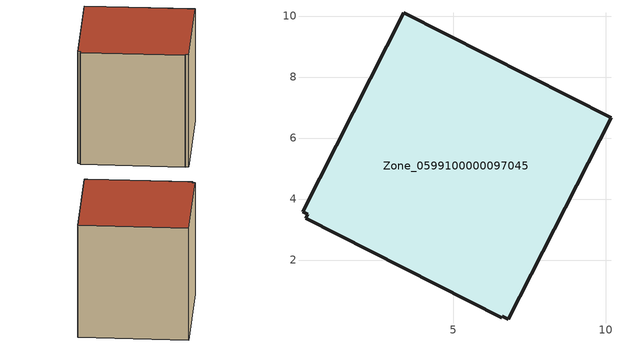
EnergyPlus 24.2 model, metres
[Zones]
Zone_0599100000097045
 floor ground (C_G): 0.07,3.59 3.38,10.11 10.18,6.66 6.82,0.06 6.62,0.16 6.59,0.1 0.17,3.37 0.24,3.5 z0
 wall outside (C_F): 3.38,10.11 0.07,3.59 0.24,3.5 0.17,3.37 6.59,0.1 6.62,0.16 6.82,0.06 10.18,6.66 3.38,10.11 z0:8.45
 roof outside (C_R): 6.59,0.1 6.62,0.16 6.82,0.06 10.18,6.66 3.38,10.11 0.07,3.59 0.24,3.5 0.17,3.37 z8.45
[BUILDING]
Pand.0599100000097045: North Axis=0; Terrain=City; Loads Convergence Tolerance Value=0.04; Temperature Convergence Tolerance Value=0.4; Solar Distribution=FullExterior; Maximum Number of Warmup Days=25; Minimum Number of Warmup Days=1
[Site:Location]
Rotterdam.The.Hague.AP_ZH_NLD Design_Conditions: Latitude=51.96; Longitude=4.45; Time Zone=1; Elevation=-4.5
[SITE:GROUNDTEMPERATURE:BUILDINGSURFACE]
18, 18, 18, 18, 18, 18, 18, 18, 18, 18, 18, 18
[MATERIAL] Thermal Absorptance=0.9; Solar Absorptance=0.7; Visible Absorptance=0.7
Name | Roughness | Thickness | Conductivity | Density | Specific Heat
G.TC.1992-2005 | MediumSmooth | 0.15 | 0.06 | 540 | 1210
F.TC.1992-2005 | Rough | 0.3 | 0.12 | 1920 | 840
R.TC.1992-2005 | MediumRough | 0.2 | 0.08 | 1500 | 1000
[CONSTRUCTION]
C_G: G.TC.1992-2005
C_F: F.TC.1992-2005
C_R: R.TC.1992-2005
[ZONE]
Zone_0599100000097045: Type=1; Multiplier=1; Ceiling Height=Autocalculate; Volume=Autocalculate; Floor Area=autocalculate; Part of Total Floor Area=Yes
[ZONEINFILTRATION:DESIGNFLOWRATE]
Infil_Zone_0599100000097045: Zone or ZoneList or Space or SpaceList=Zone_0599100000097045; Schedule=AlwaysOn; Design Flow Rate Calculation Method=Flow/Area; Flow Rate per Floor Area=0.0015; Constant Term Coefficient=1; Temperature Term Coefficient=0; Velocity Term Coefficient=0; Velocity Squared Term Coefficient=0
[HVACTEMPLATE:ZONE:IDEALLOADSAIRSYSTEM]
Zone_0599100000097045: Maximum Heating Supply Air Temperature=50; Minimum Cooling Supply Air Temperature=13; Maximum Heating Supply Air Humidity Ratio=0.0156; Minimum Cooling Supply Air Humidity Ratio=0.0077; Heating Limit=NoLimit; Cooling Limit=NoLimit; Dehumidification Control Type=ConstantSensibleHeatRatio; Cooling Sensible Heat Ratio=0.7; Dehumidification Setpoint=60; Humidification Control Type=None; Humidification Setpoint=30; Outdoor Air Method=None; Outdoor Air Flow Rate per Person=0.00944; Outdoor Air Flow Rate per Zone Floor Area=0; Outdoor Air Flow Rate per Zone=0; Demand Controlled Ventilation Type=None; Outdoor Air Economizer Type=NoEconomizer; Heat Recovery Type=None; Sensible Heat Recovery Effectiveness=0.7; Latent Heat Recovery Effectiveness=0.65
[ZONECONTROL:THERMOSTAT]
ThermostatControl_Zone_0599100000097045: Zone or ZoneList=Zone_0599100000097045; Control Type Schedule=DualSetpointControlType; Control 1=Thermostat_Zone_0599100000097045; Temperature Difference Between Cutout And Setpoint=0
[THERMOSTATSETPOINT:DUALSETPOINT]
Thermostat_Zone_0599100000097045: Heating Setpoint Temperature Schedule=HeatingSetpoint_Zone_0599100000097045; Cooling Setpoint Temperature Schedule=CoolingSetpoint_Zone_0599100000097045
[SCHEDULE:COMPACT]
HeatingSetpoint_Zone_0599100000097045: Through: 12/31, For: AllDays, Until: 24:00, 21
CoolingSetpoint_Zone_0599100000097045: Through: 12/31, For: AllDays, Until: 24:00, 24
DualSetpointControlType: Through: 12/31, For: AllDays, Until: 24:00, 4
AlwaysOn: Through: 12/31, For: AllDays, Until: 24:00, 1
